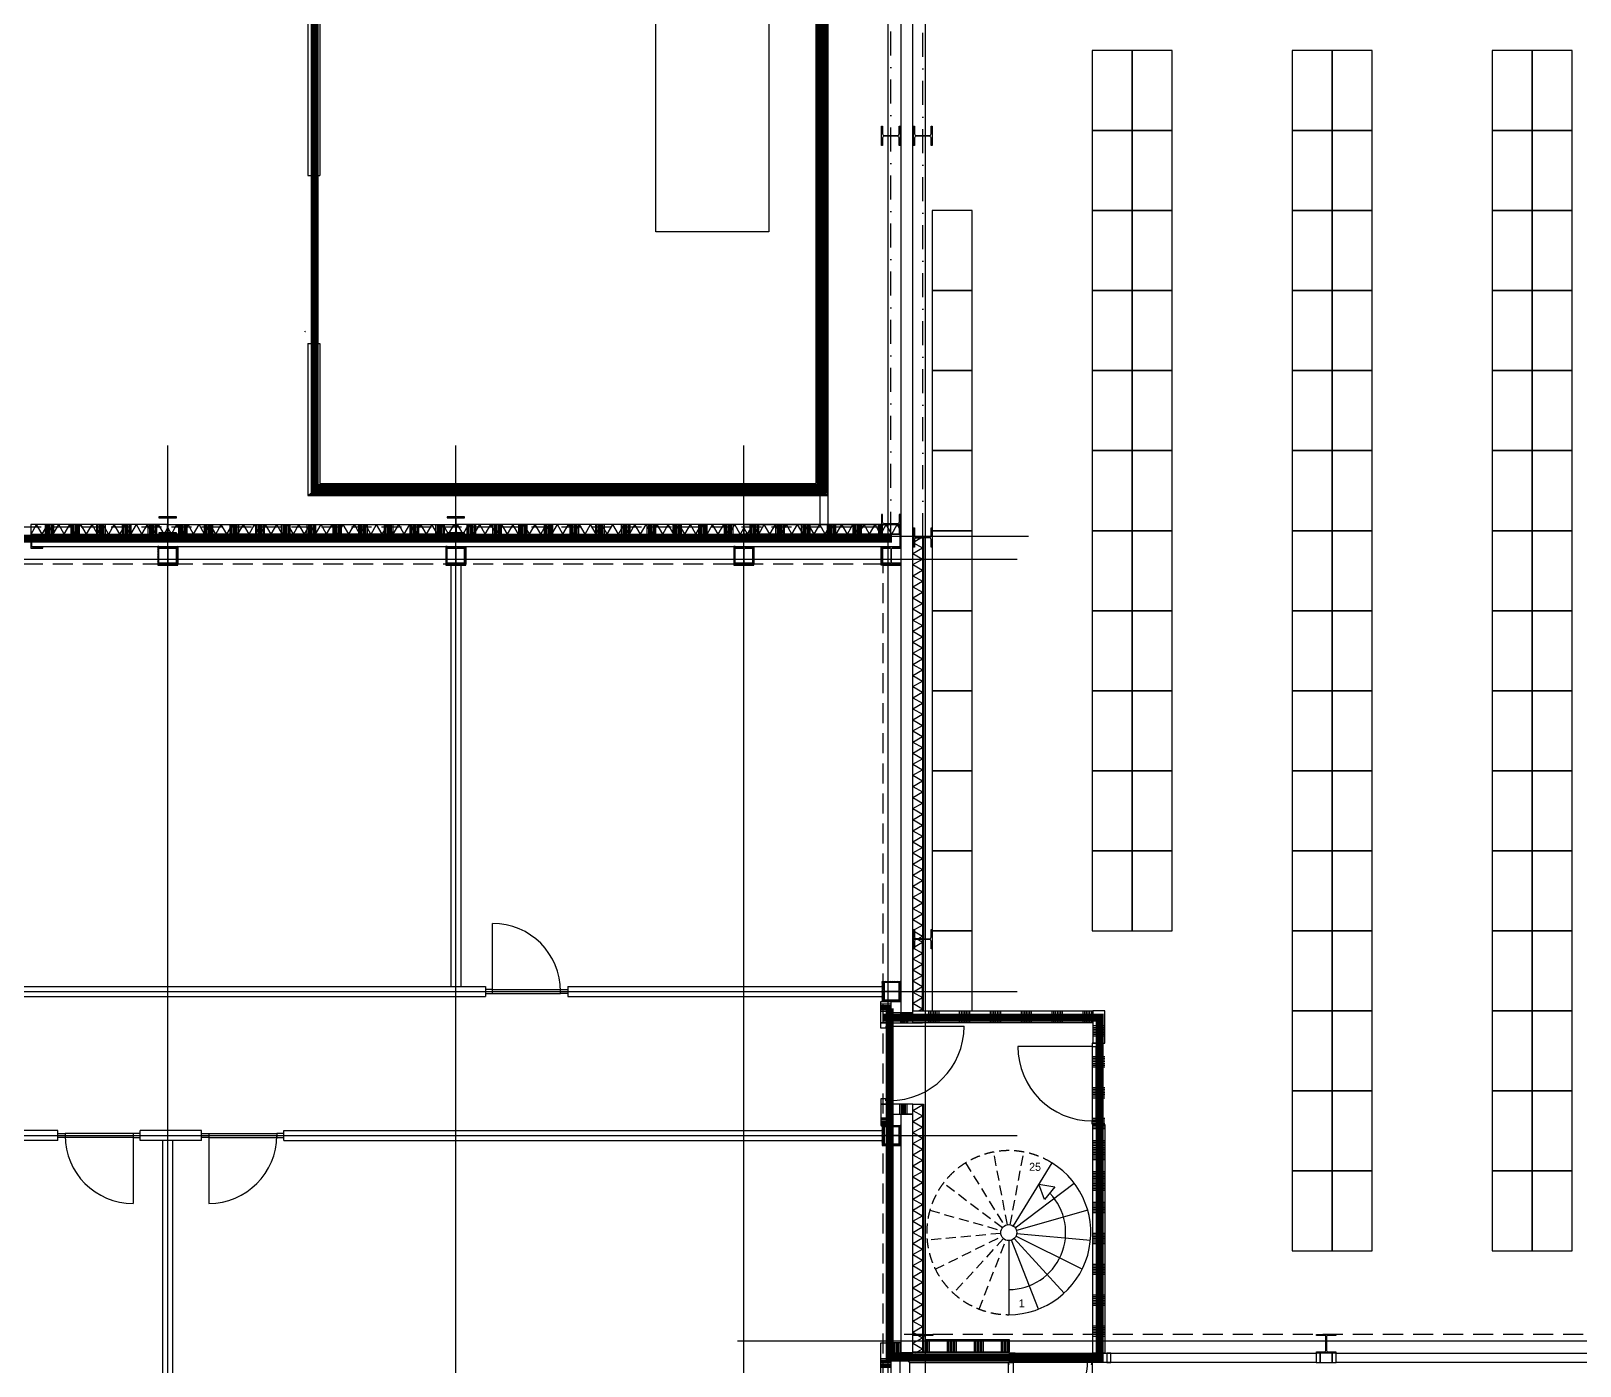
# Model space of a CAD drawing. Header units: millimetres. Extents: x -10134 to 185601, y -10232 to 93662.
# Drawn here: x 42875 to 62231, y 7641 to 24322 of the extents above; entities that cross this region are included whole.
import ezdxf

# ---------------------------------------------------------------- set-up
doc = ezdxf.new("R2010")
doc.units = ezdxf.units.MM
doc.header["$LTSCALE"] = 100
for name, pattern in [('B0302', [6, 3, -1.5, 0, -1.5]), ('B0401', [18.75, 12.5, -6.25]), ('B0403', [3.75, 2.5, -1.25]), ('DASHDOT', [25.4, 12.7, -6.35, 0, -6.35]), ('HIDDEN', [9.525, 6.35, -3.175])]:
    doc.linetypes.add(name, pattern=pattern)
for name, color, linetype in [('A--L21', 8, 'Continuous'), ('A--L22', 8, 'Continuous'), ('A--L24', 8, 'Continuous'), ('A--L28', 8, 'Continuous'), ('A--L32', 8, 'Continuous'), ('A--L65', 1, 'Continuous'), ('A-A22', 8, 'Continuous'), ('AL$7A---_STRAMIEN', 1, 'Continuous'), ('AL22----', 8, 'Continuous'), ('AL32----', 8, 'Continuous'), ('ARCEER_ISO', 8, 'Continuous'), ('PALLETS', 8, 'Continuous')]:
    doc.layers.add(name, color=color, linetype=linetype)
doc.styles.get("Standard").update_dxf_attribs({"font": 'b-gbp3.shx'})

# ---------------------------------------------------------------- blocks, each defined once
blk = doc.blocks.new('*U40', base_point=(49068, 12321))
at = {"color": 0}
for p, q in [((48643, 12321), (48643, 13171)), ((48643, 12346), (48553, 12346)), ((48553, 12346), (48553, 12296)), ((48553, 12296), (48643, 12296)), ((48643, 12296), (48643, 12346)), ((48643, 12346), (49493, 12346)), ((48643, 12296), (49493, 12296)), ((49493, 12296), (49493, 12346)), ((49493, 12346), (49583, 12346)), ((49583, 12296), (49493, 12296)), ((49583, 12346), (49583, 12296))]:
    blk.add_line(p, q, dxfattribs=at)
blk.add_arc((48643, 12321), 850, 360, 90, dxfattribs=at)
blk = doc.blocks.new('*U41', base_point=(43726, 10521))
at = {"color": 0}
for p, q in [((43211, 10546), (43301, 10546)), ((43211, 10496), (43211, 10546)), ((43301, 10496), (43211, 10496)), ((43301, 10546), (43301, 10496)), ((44151, 10546), (43301, 10546)), ((44151, 10496), (43301, 10496)), ((44241, 10546), (44151, 10546)), ((44151, 10546), (44151, 10496)), ((44151, 10521), (44151, 9671)), ((44151, 10496), (44241, 10496)), ((44241, 10496), (44241, 10546))]:
    blk.add_line(p, q, dxfattribs=at)
blk.add_arc((44151, 10521), 850, 180, 270, dxfattribs=at)
blk = doc.blocks.new('*U42', base_point=(45521, 10521))
at = {"color": 0}
for p, q in [((45006, 10546), (45096, 10546)), ((45006, 10496), (45006, 10546)), ((45096, 10496), (45006, 10496)), ((45096, 10546), (45096, 10496)), ((45096, 10546), (45946, 10546)), ((45096, 10521), (45096, 9671)), ((45096, 10496), (45946, 10496)), ((46036, 10546), (45946, 10546)), ((45946, 10546), (45946, 10496)), ((45946, 10496), (46036, 10496)), ((46036, 10496), (46036, 10546))]:
    blk.add_line(p, q, dxfattribs=at)
blk.add_arc((45096, 10521), 850, 270, 0, dxfattribs=at)
blk = doc.blocks.new('*U55', base_point=(46409, 21466))
at = {"color": 0}
for p, q in [((46384, 22516), (46384, 22426)), ((46434, 22516), (46384, 22516)), ((46434, 22426), (46434, 22516)), ((46384, 22426), (46434, 22426)), ((46384, 22426), (46384, 20506)), ((46434, 22426), (46434, 20506)), ((46384, 20416), (46384, 20506)), ((46384, 20506), (46434, 20506)), ((46434, 20416), (46384, 20416)), ((46434, 20506), (46434, 20416))]:
    blk.add_line(p, q, dxfattribs=at)
blk.add_lwpolyline([(46259, 20516, 0, 0, 2.414214), (46309, 20566, 25, 0, 0), (46284, 20566, 0, 0, 0)], format="xyseb", dxfattribs=at)

msp = doc.modelspace()

# ---------------------------------------------------------------- hatches: boundary and pattern name
at = {"layer": 'A--L28'}
h = msp.add_hatch(dxfattribs=at)
h.set_pattern_fill('ZIGZAG', color=256, scale=6.681324, angle=225, style=0)
h.set_pattern_definition([(45, (44489.009, 17601.35), (1e-14, 30), [21.2132, -21.2132]), (135, (44504.009, 17616.35), (-30, 1e-14), [21.2132, -21.2132])])
h.paths.add_polyline_path([(44474, 17661), (44474, 17881), (44459, 17881), (44459, 17661)])
h = msp.add_hatch(dxfattribs=at)
h.set_pattern_fill('ANSI31', color=256, scale=1.95, angle=225, style=0)
h.set_pattern_definition([(90, (44475.9794, 17660.62), (-6.19125, 3e-15), [])])
h.paths.add_polyline_path([(44474, 17661), (44474, 17881), (44459, 17881), (44459, 17661)])
h = msp.add_hatch(dxfattribs=at)
h.set_pattern_fill('ANSI31', color=256, scale=1.95, angle=225, style=0)
h.set_pattern_definition([(90, (44692.038, 17660.62), (6.19125, 3e-15), [])])
h.paths.add_polyline_path([(44694, 17661), (44694, 17881), (44709, 17881), (44709, 17661)])
h = msp.add_hatch(dxfattribs=at)
h.set_pattern_fill('ZIGZAG', color=256, scale=6.681324, angle=225, style=0)
h.set_pattern_definition([(135, (44679.009, 17601.35), (-1e-14, 30), [21.2132, -21.2132]), (45, (44664.009, 17616.35), (30, 1e-14), [21.2132, -21.2132])])
h.paths.add_polyline_path([(44694, 17661), (44694, 17881), (44709, 17881), (44709, 17661)])
h = msp.add_hatch(dxfattribs=at)
h.set_pattern_fill('ANSI31', color=256, scale=1.95, angle=225, style=0)
h.set_pattern_definition([(90, (48075.9794, 17660.62), (-6.19125, 3e-15), [])])
h.paths.add_polyline_path([(48074, 17661), (48074, 17881), (48059, 17881), (48059, 17661)])
h = msp.add_hatch(dxfattribs=at)
h.set_pattern_fill('ZIGZAG', color=256, scale=6.681324, angle=225, style=0)
h.set_pattern_definition([(45, (48089.009, 17601.35), (1e-14, 30), [21.2132, -21.2132]), (135, (48104.009, 17616.35), (-30, 1e-14), [21.2132, -21.2132])])
h.paths.add_polyline_path([(48074, 17661), (48074, 17881), (48059, 17881), (48059, 17661)])
h = msp.add_hatch(dxfattribs=at)
h.set_pattern_fill('ZIGZAG', color=256, scale=6.681324, angle=225, style=0)
h.set_pattern_definition([(135, (48279.009, 17601.35), (-1e-14, 30), [21.2132, -21.2132]), (45, (48264.009, 17616.35), (30, 1e-14), [21.2132, -21.2132])])
h.paths.add_polyline_path([(48294, 17661), (48294, 17881), (48309, 17881), (48309, 17661)])
h = msp.add_hatch(dxfattribs=at)
h.set_pattern_fill('ANSI31', color=256, scale=1.95, angle=225, style=0)
h.set_pattern_definition([(90, (48292.038, 17660.62), (6.19125, 3e-15), [])])
h.paths.add_polyline_path([(48294, 17661), (48294, 17881), (48309, 17881), (48309, 17661)])
h = msp.add_hatch(dxfattribs=at)
h.set_pattern_fill('ZIGZAG', color=256, scale=6.681324, angle=225, style=0)
h.set_pattern_definition([(45, (51689.009, 17601.35), (1e-14, 30), [21.2132, -21.2132]), (135, (51704.009, 17616.35), (-30, 1e-14), [21.2132, -21.2132])])
h.paths.add_polyline_path([(51674, 17661), (51674, 17881), (51659, 17881), (51659, 17661)])
h = msp.add_hatch(dxfattribs=at)
h.set_pattern_fill('ANSI31', color=256, scale=1.95, angle=225, style=0)
h.set_pattern_definition([(90, (51675.9794, 17660.62), (-6.19125, 3e-15), [])])
h.paths.add_polyline_path([(51674, 17661), (51674, 17881), (51659, 17881), (51659, 17661)])
h = msp.add_hatch(dxfattribs=at)
h.set_pattern_fill('ANSI31', color=256, scale=1.95, angle=225, style=0)
h.set_pattern_definition([(90, (51892.038, 17660.62), (6.19125, 3e-15), [])])
h.paths.add_polyline_path([(51894, 17661), (51894, 17881), (51909, 17881), (51909, 17661)])
h = msp.add_hatch(dxfattribs=at)
h.set_pattern_fill('ZIGZAG', color=256, scale=6.681324, angle=225, style=0)
h.set_pattern_definition([(135, (51879.009, 17601.35), (-1e-14, 30), [21.2132, -21.2132]), (45, (51864.009, 17616.35), (30, 1e-14), [21.2132, -21.2132])])
h.paths.add_polyline_path([(51894, 17661), (51894, 17881), (51909, 17881), (51909, 17661)])
h = msp.add_hatch(dxfattribs=at)
h.set_pattern_fill('ZIGZAG', color=256, scale=6.681324, angle=225, style=0)
h.set_pattern_definition([(315, (53529.009, 17899.89), (1e-14, -30), [21.2132, -21.2132]), (225, (53544.009, 17884.89), (-30, -1e-14), [21.2132, -21.2132])])
h.paths.add_polyline_path([(53514, 17881), (53514, 17646), (53499, 17646), (53499, 17881)])
h = msp.add_hatch(dxfattribs=at)
h.set_pattern_fill('ANSI31', color=256, scale=1.95, angle=225, style=0)
h.set_pattern_definition([(270, (53515.9794, 17840.62), (-6.19125, -3e-15), [])])
h.paths.add_polyline_path([(53514, 17881), (53514, 17646), (53499, 17646), (53499, 17881)])
h = msp.add_hatch(dxfattribs=at)
h.set_pattern_fill('ANSI31', color=256, scale=1.95, angle=315, style=0)
h.set_pattern_definition([(180, (44654.0087, 17662.591), (-2e-15, -6.19125), [])])
h.paths.add_polyline_path([(44709, 17661), (44459, 17661), (44459, 17646), (44709, 17646)])
h = msp.add_hatch(dxfattribs=at)
h.set_pattern_fill('ZIGZAG', color=256, scale=6.681324, angle=315, style=0)
h.set_pattern_definition([(135, (44713.278, 17675.62), (-30, 9e-15), [21.2132, -21.2132]), (225, (44698.278, 17690.62), (-9e-15, -30), [21.2132, -21.2132])])
h.paths.add_polyline_path([(44709, 17661), (44459, 17661), (44459, 17646), (44709, 17646)])
h = msp.add_hatch(dxfattribs=at)
h.set_pattern_fill('ZIGZAG', color=256, scale=6.681324, angle=315, style=0)
h.set_pattern_definition([(135, (48313.278, 17675.62), (-30, 9e-15), [21.2132, -21.2132]), (225, (48298.278, 17690.62), (-9e-15, -30), [21.2132, -21.2132])])
h.paths.add_polyline_path([(48309, 17661), (48059, 17661), (48059, 17646), (48309, 17646)])
h = msp.add_hatch(dxfattribs=at)
h.set_pattern_fill('ANSI31', color=256, scale=1.95, angle=315, style=0)
h.set_pattern_definition([(180, (48254.0087, 17662.591), (-2e-15, -6.19125), [])])
h.paths.add_polyline_path([(48309, 17661), (48059, 17661), (48059, 17646), (48309, 17646)])
h = msp.add_hatch(dxfattribs=at)
h.set_pattern_fill('ANSI31', color=256, scale=1.95, angle=315, style=0)
h.set_pattern_definition([(180, (51854.0087, 17662.591), (-2e-15, -6.19125), [])])
h.paths.add_polyline_path([(51909, 17661), (51659, 17661), (51659, 17646), (51909, 17646)])
h = msp.add_hatch(dxfattribs=at)
h.set_pattern_fill('ZIGZAG', color=256, scale=6.681324, angle=315, style=0)
h.set_pattern_definition([(135, (51913.278, 17675.62), (-30, 9e-15), [21.2132, -21.2132]), (225, (51898.278, 17690.62), (-9e-15, -30), [21.2132, -21.2132])])
h.paths.add_polyline_path([(51909, 17661), (51659, 17661), (51659, 17646), (51909, 17646)])
h = msp.add_hatch(dxfattribs=at)
h.set_pattern_fill('ZIGZAG', color=256, scale=6.681324, angle=135, style=0)
h.set_pattern_definition([(135, (53704.696, 17675.62), (-30, 9e-15), [21.2132, -21.2132]), (225, (53689.696, 17690.62), (-9e-15, -30), [21.2132, -21.2132])])
h.paths.add_polyline_path([(53744, 17661), (53514, 17661), (53514, 17646), (53744, 17646)])
h = msp.add_hatch(dxfattribs=at)
h.set_pattern_fill('ANSI31', color=256, scale=1.95, angle=135, style=0)
h.set_pattern_definition([(180, (53645.4264, 17662.591), (-2e-15, -6.19125), [])])
h.paths.add_polyline_path([(53744, 17661), (53514, 17661), (53514, 17646), (53744, 17646)])
h = msp.add_hatch(dxfattribs=at)
h.set_pattern_fill('ANSI31', color=256, scale=1.95, angle=135, style=0)
h.set_pattern_definition([(180, (53704.0087, 12428.6496), (-2e-15, 6.19125), [])])
h.paths.add_polyline_path([(53744, 12431), (53509, 12431), (53509, 12446), (53744, 12446)])
h = msp.add_hatch(dxfattribs=at)
h.set_pattern_fill('ZIGZAG', color=256, scale=6.681324, angle=135, style=0)
h.set_pattern_definition([(225, (53763.278, 12415.62), (-30, -5e-15), [21.2132, -21.2132]), (135, (53748.278, 12400.62), (-5e-15, 30), [21.2132, -21.2132])])
h.paths.add_polyline_path([(53744, 12431), (53509, 12431), (53509, 12446), (53744, 12446)])
h = msp.add_hatch(dxfattribs=at)
h.set_pattern_fill('ANSI31', color=256, scale=1.95, angle=45, style=0)
h.set_pattern_definition([(90, (53525.9794, 12210.62), (-6.19125, 3e-15), [])])
h.paths.add_polyline_path([(53524, 12211), (53524, 12431), (53509, 12431), (53509, 12211)])
h = msp.add_hatch(dxfattribs=at)
h.set_pattern_fill('ZIGZAG', color=256, scale=6.681324, angle=45, style=0)
h.set_pattern_definition([(45, (53539.009, 12151.35), (1e-14, 30), [21.2132, -21.2132]), (135, (53554.009, 12166.35), (-30, 1e-14), [21.2132, -21.2132])])
h.paths.add_polyline_path([(53524, 12211), (53524, 12431), (53509, 12431), (53509, 12211)])
h = msp.add_hatch(dxfattribs=at)
h.set_pattern_fill('ZIGZAG', color=256, scale=6.681324, angle=135, style=0)
h.set_pattern_definition([(135, (53763.278, 12225.62), (-30, 2e-14), [21.2132, -21.2132]), (225, (53748.278, 12240.62), (-2e-14, -30), [21.2132, -21.2132])])
h.paths.add_polyline_path([(53744, 12211), (53509, 12211), (53509, 12196), (53744, 12196)])
h = msp.add_hatch(dxfattribs=at)
h.set_pattern_fill('ANSI31', color=256, scale=1.95, angle=135, style=0)
h.set_pattern_definition([(180, (53704.0087, 12212.591), (-4e-15, -6.19125), [])])
h.paths.add_polyline_path([(53744, 12211), (53509, 12211), (53509, 12196), (53744, 12196)])
h = msp.add_hatch(dxfattribs=at)
h.set_pattern_fill('ZIGZAG', color=256, scale=6.681324, angle=135, style=0)
h.set_pattern_definition([(225, (53763.278, 10616.12), (-30, -5e-15), [21.2132, -21.2132]), (135, (53748.278, 10601.12), (-5e-15, 30), [21.2132, -21.2132])])
h.paths.add_polyline_path([(53744, 10631), (53509, 10631), (53509, 10646), (53744, 10646)])
h = msp.add_hatch(dxfattribs=at)
h.set_pattern_fill('ANSI31', color=256, scale=1.95, angle=135, style=0)
h.set_pattern_definition([(180, (53704.0087, 10629.1496), (-2e-15, 6.19125), [])])
h.paths.add_polyline_path([(53744, 10631), (53509, 10631), (53509, 10646), (53744, 10646)])
h = msp.add_hatch(dxfattribs=at)
h.set_pattern_fill('ZIGZAG', color=256, scale=6.681324, angle=45, style=0)
h.set_pattern_definition([(45, (53539.009, 10351.85), (1e-14, 30), [21.2132, -21.2132]), (135, (53554.009, 10366.85), (-30, 1e-14), [21.2132, -21.2132])])
h.paths.add_polyline_path([(53524, 10411), (53524, 10631), (53509, 10631), (53509, 10411)])
h = msp.add_hatch(dxfattribs=at)
h.set_pattern_fill('ANSI31', color=256, scale=1.95, angle=45, style=0)
h.set_pattern_definition([(90, (53525.9794, 10411.12), (-6.19125, 3e-15), [])])
h.paths.add_polyline_path([(53524, 10411), (53524, 10631), (53509, 10631), (53509, 10411)])
h = msp.add_hatch(dxfattribs=at)
h.set_pattern_fill('ANSI31', color=256, scale=1.95, angle=135, style=0)
h.set_pattern_definition([(180, (53704.0087, 10413.091), (-4e-15, -6.19125), [])])
h.paths.add_polyline_path([(53744, 10411), (53509, 10411), (53509, 10396), (53744, 10396)])
h = msp.add_hatch(dxfattribs=at)
h.set_pattern_fill('ZIGZAG', color=256, scale=6.681324, angle=135, style=0)
h.set_pattern_definition([(135, (53763.278, 10426.12), (-30, 2e-14), [21.2132, -21.2132]), (225, (53748.278, 10441.12), (-2e-14, -30), [21.2132, -21.2132])])
h.paths.add_polyline_path([(53744, 10411), (53509, 10411), (53509, 10396), (53744, 10396)])
at = {"layer": 'A-A22'}
h = msp.add_hatch(dxfattribs=at)
h.set_pattern_fill('SWAND', color=256, scale=2.857143, style=0)
h.set_pattern_definition([(270, (22483.1, 6379.08), (-321.4286, -2e-14), []), (270, (22500.96, 6379.08), (-321.4286, -2e-14), []), (270, (22518.82, 6379.08), (-321.4286, -2e-14), []), (270, (22536.68, 6379.08), (-321.4286, -2e-14), []), (270, (22554.53, 6379.08), (-321.4286, -2e-14), []), (270, (22572.4, 6379.08), (-321.4286, -2e-14), []), (270, (22590.25, 6379.08), (-321.4286, -2e-14), [])])
h.paths.add_polyline_path([(44581, 18031), (44581, 18156), (42875, 18156), (42875, 18031)])
h = msp.add_hatch(dxfattribs=at)
h.set_pattern_fill('SWAND', color=256, scale=2.857143, style=0)
h.set_pattern_definition([(270, (66684.9, 6379.08), (321.4286, -2e-14), []), (270, (66667.06, 6379.08), (321.4286, -2e-14), []), (270, (66649.2, 6379.08), (321.4286, -2e-14), []), (270, (66631.34, 6379.08), (321.4286, -2e-14), []), (270, (66613.5, 6379.08), (321.4286, -2e-14), []), (270, (66595.63, 6379.08), (321.4286, -2e-14), []), (270, (66577.77, 6379.08), (321.4286, -2e-14), [])])
h.paths.add_polyline_path([(44588, 18031), (44588, 18156), (48181, 18156), (48181, 18031)])
h = msp.add_hatch(dxfattribs=at)
h.set_pattern_fill('SWAND', color=256, scale=2.857143, style=0)
h.set_pattern_definition([(270, (29683.1, 6379.08), (-321.4286, -2e-14), []), (270, (29700.96, 6379.08), (-321.4286, -2e-14), []), (270, (29718.82, 6379.08), (-321.4286, -2e-14), []), (270, (29736.68, 6379.08), (-321.4286, -2e-14), []), (270, (29754.53, 6379.08), (-321.4286, -2e-14), []), (270, (29772.4, 6379.08), (-321.4286, -2e-14), []), (270, (29790.25, 6379.08), (-321.4286, -2e-14), [])])
h.paths.add_polyline_path([(53504, 18031), (53504, 18156), (48188, 18156), (48188, 18031)])
h = msp.add_hatch(dxfattribs=at)
h.set_pattern_fill('SWAND', color=256, scale=2.857143, angle=90, style=0)
h.set_pattern_definition([(180, (42125.56, 34682.35), (-4e-14, 321.4286), []), (180, (42125.56, 34664.5), (-4e-14, 321.4286), []), (180, (42125.56, 34646.63), (-4e-14, 321.4286), []), (180, (42125.56, 34628.77), (-4e-14, 321.4286), []), (180, (42125.56, 34610.92), (-4e-14, 321.4286), []), (180, (42125.56, 34593.06), (-4e-14, 321.4286), []), (180, (42125.56, 34575.2), (-4e-14, 321.4286), [])])
h.paths.add_polyline_path([(53494, 12171), (53619, 12171), (53619, 11903), (53494, 11903)])
h = msp.add_hatch(dxfattribs=at)
h.set_pattern_fill('SWAND', color=256, scale=2.857143, angle=180, style=0)
h.set_pattern_definition([(270, (76349.1, 559.18), (321.4286, -6e-14), []), (270, (76331.23, 559.18), (321.4286, -6e-14), []), (270, (76313.38, 559.18), (321.4286, -6e-14), []), (270, (76295.52, 559.18), (321.4286, -6e-14), []), (270, (76277.66, 559.18), (321.4286, -6e-14), []), (270, (76259.8, 559.18), (321.4286, -6e-14), []), (270, (76241.95, 559.18), (321.4286, -6e-14), [])])
h.paths.add_polyline_path([(53845, 11928), (53845, 12053), (53570, 12053), (53570, 11928)])
h = msp.add_hatch(dxfattribs=at)
h.set_pattern_fill('SWAND', color=256, scale=3.428571, angle=180, style=0)
h.set_pattern_definition([(270, (79292.8, -2054.23), (385.7143, -7e-14), []), (270, (79271.37, -2054.23), (385.7143, -7e-14), []), (270, (79249.94, -2054.23), (385.7143, -7e-14), []), (270, (79228.5, -2054.23), (385.7143, -7e-14), []), (270, (79207.08, -2054.23), (385.7143, -7e-14), []), (270, (79185.65, -2054.23), (385.7143, -7e-14), []), (270, (79164.22, -2054.23), (385.7143, -7e-14), [])])
h.paths.add_polyline_path([(53894, 11928), (53894, 12078), (56143, 12078), (56143, 11928)])
h = msp.add_hatch(dxfattribs=at)
h.set_pattern_fill('SWAND', color=256, scale=3.428571, angle=90, style=0)
h.set_pattern_definition([(180, (42161.16, -13306.66), (-5e-14, -385.7143), []), (180, (42161.16, -13285.24), (-5e-14, -385.7143), []), (180, (42161.16, -13263.8), (-5e-14, -385.7143), []), (180, (42161.16, -13242.38), (-5e-14, -385.7143), []), (180, (42161.16, -13220.95), (-5e-14, -385.7143), []), (180, (42161.16, -13199.52), (-5e-14, -385.7143), []), (180, (42161.16, -13178.1), (-5e-14, -385.7143), [])])
h.paths.add_polyline_path([(56143, 12078), (56293, 12078), (56293, 9703), (56143, 9703)])
h = msp.add_hatch(dxfattribs=at)
h.set_pattern_fill('SWAND', color=256, scale=2.857143, angle=90, style=0)
h.set_pattern_definition([(180, (42125.56, -11865.6), (-4e-14, -321.4286), []), (180, (42125.56, -11847.75), (-4e-14, -321.4286), []), (180, (42125.56, -11829.9), (-4e-14, -321.4286), []), (180, (42125.56, -11812.03), (-4e-14, -321.4286), []), (180, (42125.56, -11794.18), (-4e-14, -321.4286), []), (180, (42125.56, -11776.32), (-4e-14, -321.4286), []), (180, (42125.56, -11758.46), (-4e-14, -321.4286), [])])
h.paths.add_polyline_path([(53494, 10646), (53619, 10646), (53619, 10914), (53494, 10914)])
h = msp.add_hatch(dxfattribs=at)
h.set_pattern_fill('SWAND', color=256, scale=2.857143, angle=180, style=0)
h.set_pattern_definition([(270, (76339.88, -579.82), (321.4286, -6e-14), []), (270, (76322.02, -579.82), (321.4286, -6e-14), []), (270, (76304.16, -579.82), (321.4286, -6e-14), []), (270, (76286.3, -579.82), (321.4286, -6e-14), []), (270, (76268.45, -579.82), (321.4286, -6e-14), []), (270, (76250.6, -579.82), (321.4286, -6e-14), []), (270, (76232.73, -579.82), (321.4286, -6e-14), [])])
h.paths.add_polyline_path([(53836, 10789), (53836, 10914), (53561, 10914), (53561, 10789)])
h = msp.add_hatch(dxfattribs=at)
h.set_pattern_fill('SWAND', color=256, scale=3.428571, angle=90, style=0)
h.set_pattern_definition([(180, (42161.16, -16670.66), (-5e-14, -385.7143), []), (180, (42161.16, -16649.24), (-5e-14, -385.7143), []), (180, (42161.16, -16627.8), (-5e-14, -385.7143), []), (180, (42161.16, -16606.38), (-5e-14, -385.7143), []), (180, (42161.16, -16584.95), (-5e-14, -385.7143), []), (180, (42161.16, -16563.52), (-5e-14, -385.7143), []), (180, (42161.16, -16542.1), (-5e-14, -385.7143), [])])
h.paths.add_polyline_path([(56143, 10661), (56293, 10660), (56293, 7800), (56143, 7800)])
h = msp.add_hatch(dxfattribs=at)
h.set_pattern_fill('SWAND', color=256, scale=3, angle=180, style=0)
h.set_pattern_definition([(270, (19338.1, 16852.16), (337.5, -6e-14), []), (270, (19319.35, 16852.16), (337.5, -6e-14), []), (270, (19300.6, 16852.16), (337.5, -6e-14), []), (270, (19281.85, 16852.16), (337.5, -6e-14), []), (270, (19263.1, 16852.16), (337.5, -6e-14), []), (270, (19244.35, 16852.16), (337.5, -6e-14), []), (270, (19225.6, 16852.16), (337.5, -6e-14), [])])
h.paths.add_polyline_path([(55104, 7818), (55104, 7968), (54049, 7968), (54049, 7818)])
h = msp.add_hatch(dxfattribs=at)
h.set_pattern_fill('SWAND', color=256, scale=2.857143, angle=180, style=0)
h.set_pattern_definition([(270, (76242.4, -3562.82), (321.4286, -6e-14), []), (270, (76224.54, -3562.82), (321.4286, -6e-14), []), (270, (76206.68, -3562.82), (321.4286, -6e-14), []), (270, (76188.82, -3562.82), (321.4286, -6e-14), []), (270, (76170.97, -3562.82), (321.4286, -6e-14), []), (270, (76153.1, -3562.82), (321.4286, -6e-14), []), (270, (76135.25, -3562.82), (321.4286, -6e-14), [])])
h.paths.add_polyline_path([(53738, 7806), (53738, 7931), (53463, 7931), (53463, 7806)])
h = msp.add_hatch(dxfattribs=at)
h.set_pattern_fill('SWAND', color=256, scale=2.857143, angle=90, style=0)
h.set_pattern_definition([(180, (41842.47, -15196.28), (-4e-14, -321.4286), []), (180, (41842.47, -15178.43), (-4e-14, -321.4286), []), (180, (41842.47, -15160.57), (-4e-14, -321.4286), []), (180, (41842.47, -15142.7), (-4e-14, -321.4286), []), (180, (41842.47, -15124.86), (-4e-14, -321.4286), []), (180, (41842.47, -15107), (-4e-14, -321.4286), []), (180, (41842.47, -15089.14), (-4e-14, -321.4286), [])])
h.paths.add_polyline_path([(53494, 7931), (53619, 7931), (53619, 5196), (53494, 5196)])
at = {"layer": 'ARCEER_ISO'}
h = msp.add_hatch(dxfattribs=at)
h.set_pattern_fill('ISOLA', color=256, scale=120, style=0)
h.set_pattern_definition([(60, (41351.59, 18035.62), (-103.923, 60), []), (120, (41351.59, 18035.62), (-103.923, -60), [])])
h.paths.add_polyline_path([(42875, 18036), (44581, 18036), (44581, 18156), (42875, 18156)])
h = msp.add_hatch(dxfattribs=at)
h.set_pattern_fill('ISOLA', color=256, scale=120, style=0)
h.set_pattern_definition([(120, (47816.43, 18035.62), (103.923, 60), []), (60, (47816.43, 18035.62), (103.923, -60), [])])
h.paths.add_polyline_path([(48181, 18036), (44588, 18036), (44588, 18156), (48181, 18156)])
h = msp.add_hatch(dxfattribs=at)
h.set_pattern_fill('ISOLA', color=256, scale=120, style=0)
h.set_pattern_definition([(60, (48551.59, 18035.62), (-103.923, 60), []), (120, (48551.59, 18035.62), (-103.923, -60), [])])
h.paths.add_polyline_path([(48188, 18036), (51781, 18036), (51781, 18156), (48188, 18156)])
h = msp.add_hatch(dxfattribs=at)
h.set_pattern_fill('ISOLA', color=256, scale=120, style=0)
h.set_pattern_definition([(120, (55016.43, 18035.62), (103.923, 60), []), (60, (55016.43, 18035.62), (103.923, -60), [])])
h.paths.add_polyline_path([(53734, 18036), (51788, 18036), (51788, 18156), (53734, 18156)])
h = msp.add_hatch(dxfattribs=at)
h.set_pattern_fill('ISOLA', color=256, scale=120, angle=-90, style=0)
h.set_pattern_definition([(30, (53894.01, 11695.79), (60, -103.923), []), (330, (53894.01, 11695.79), (-60, -103.923), [])])
h.paths.add_polyline_path([(53894, 12978), (53894, 17989), (54014, 17989), (54014, 12978)])
h = msp.add_hatch(dxfattribs=at)
h.set_pattern_fill('ISOLA', color=256, scale=120, angle=-90, style=0)
h.set_pattern_definition([(330, (53894.01, 14253.12), (60, 103.923), []), (30, (53894.01, 14253.12), (-60, 103.923), [])])
h.paths.add_polyline_path([(53894, 12971), (53894, 12078), (54014, 12078), (54014, 12971)])
h = msp.add_hatch(dxfattribs=at)
h.set_pattern_fill('ISOLA', color=256, scale=120, angle=-90, style=0)
h.set_pattern_definition([(30, (53894.01, 6539.12), (60, -103.923), []), (330, (53894.01, 6539.12), (-60, -103.923), [])])
h.paths.add_polyline_path([(53894, 7806), (53894, 10914), (54014, 10914), (54014, 7806)])

# ---------------------------------------------------------------- linework, layer by layer
at = {"layer": 'A--L21', "linetype": 'B0403'}
msp.add_line((118144, 8036), (53784, 8036), dxfattribs=at)
at = {"layer": 'A--L21'}
for points in [[(42875, 18036), (44581, 18036), (44581, 18156), (42875, 18156)], [(48181, 18036), (44588, 18036), (44588, 18156), (48181, 18156)], [(48188, 18036), (51781, 18036), (51781, 18156), (48188, 18156)], [(53734, 18036), (51788, 18036), (51788, 18156), (53734, 18156)], [(53894, 12978), (53894, 17989), (54014, 17989), (54014, 12978)], [(53894, 12971), (53894, 12078), (54014, 12078), (54014, 12971)], [(53894, 11928), (53894, 11928), (54014, 11928), (54014, 11928)], [(53894, 7806), (53894, 10914), (54014, 10914), (54014, 7806)], [(53854, 7686), (53854, 4851), (53734, 4971), (53734, 7806)], [(53854, 7686), (55104, 7686), (55104, 7806), (53734, 7806)]]:
    msp.add_lwpolyline(points, close=True, dxfattribs=at)
msp.add_lwpolyline([(43025, 17859), (43025, 17863, 0.414214), (43017, 17871), (42903, 17871, -0.414214), (42887, 17887), (42887, 18001, 0.414214), (42879, 18009), (42875, 18009), (42875, 17859)], format="xyb", close=True, dxfattribs=at)
at = {"layer": 'A--L22'}
for p, q in [((52809, 32996), (52809, 18541)), ((52822, 32996), (52822, 18528)), ((52834, 33021), (52834, 18516)), ((52684, 32871), (52684, 18666)), ((52697, 32871), (52697, 18653)), ((52709, 32871), (52709, 18641)), ((46459, 18641), (52709, 18641)), ((46472, 18653), (52697, 18653)), ((46484, 18666), (52684, 18666)), ((46334, 18516), (52834, 18516)), ((46347, 18528), (52822, 18528)), ((46359, 18541), (52809, 18541)), ((48122, 17646), (48122, 12383)), ((48247, 17646), (48247, 12383)), ((42749, 12383), (48553, 12383)), ((42749, 12258), (48553, 12258)), ((48553, 12383), (48553, 12258)), ((49583, 12383), (53509, 12383)), ((49583, 12383), (49583, 12258)), ((49583, 12258), (53509, 12258)), ((43211, 10584), (41047, 10584)), ((43211, 10459), (41047, 10459)), ((43211, 10459), (43211, 10584)), ((45006, 10584), (44241, 10584)), ((44241, 10459), (44241, 10584)), ((45006, 10459), (44241, 10459)), ((44522, 5196), (44522, 10459)), ((44647, 5196), (44647, 10459)), ((45006, 10459), (45006, 10584)), ((46036, 10584), (53509, 10584)), ((46036, 10459), (46036, 10584)), ((46036, 10459), (53509, 10459))]:
    msp.add_line(p, q, dxfattribs=at)
at = {"layer": 'A--L22', "linetype": 'B0403'}
for p, q in [((53504, 18121), (30264, 18121)), ((53524, 17661), (29824, 17661)), ((53524, 5171), (53524, 17661))]:
    msp.add_line(p, q, dxfattribs=at)
at = {"layer": 'A--L22'}
msp.add_lwpolyline([(48234, 30400), (48234, 30566), (48232, 30566, -1), (51842, 30566), (52284, 30566), (52284, 27214), (52094, 27024), (52094, 21812), (50684, 21812), (50684, 27316), (50562, 27316), (50562, 28316), (50742, 28316), (50742, 29066), (50562, 29066), (50562, 30066), (50741, 30066), (50741, 30566), (50832, 30566, 1.097465), (49240, 30400)], format="xyb", close=True, dxfattribs=at)
for points in [[(53894, 28131), (53744, 28131), (53744, 12053), (53894, 12053)], [(44581, 18031), (44581, 18156), (42875, 18156), (42875, 18031)], [(53734, 17881), (53734, 18031), (42875, 18031), (42875, 17881)], [(44588, 18031), (44588, 18156), (48181, 18156), (48181, 18031)], [(53504, 18031), (53504, 18156), (48188, 18156), (48188, 18031)], [(53894, 12978), (53894, 17989), (54027, 17989), (54027, 12978)], [(53894, 12971), (53894, 12078), (54027, 12078), (54027, 12971)], [(53494, 12195), (53619, 12195), (53619, 11928), (53494, 11928)], [(53619, 12053), (53619, 11928), (53894, 11928), (53894, 12053)], [(53894, 11928), (53894, 12078), (56143, 12078), (56143, 11928)], [(56293, 12078), (56143, 12078), (56143, 11675), (56293, 11674)], [(53494, 10646), (53619, 10646), (53619, 10914), (53494, 10914)], [(53894, 10789), (53894, 10914), (53619, 10914), (53619, 10789)], [(53894, 7806), (53894, 10914), (54027, 10914), (54027, 7806)], [(53894, 10789), (53744, 10789), (53744, 7806), (53894, 7806)], [(56143, 10661), (56293, 10660), (56293, 7800), (56143, 7800)], [(55104, 7818), (55104, 7968), (54049, 7968), (54049, 7818)], [(53494, 7931), (53619, 7931), (53619, 5196), (53494, 5196)], [(53744, 7806), (53744, 7931), (53619, 7931), (53619, 7806)]]:
    msp.add_lwpolyline(points, close=True, dxfattribs=at)
at = {"layer": 'A--L24', "linetype": 'B0401', "ltscale": 0.1}
for p, q in [((55075, 9405), (54905, 10314)), ((55111, 9405), (55281, 10314)), ((54553, 10178), (55040, 9392)), ((55013, 9367), (54275, 9925)), ((54107, 9587), (54997, 9334)), ((54993, 9298), (54072, 9212)), ((54175, 8850), (55003, 9262)), ((55026, 9233), (54402, 8549)), ((54723, 8351), (55057, 9214))]:
    msp.add_line(p, q, dxfattribs=at)
at = {"layer": 'A--L24', "linetype": 'Continuous'}
for p, q in [((55633, 10178), (55146, 9392)), ((55173, 9367), (55911, 9925)), ((56079, 9587), (55189, 9334)), ((55193, 9298), (56114, 9212)), ((55093, 9207), (55093, 8282)), ((55463, 8351), (55129, 9214)), ((55160, 9233), (55784, 8549)), ((56011, 8850), (55183, 9262))]:
    msp.add_line(p, q, dxfattribs=at)
at = {"layer": 'A--L24', "linetype": 'ByBlock'}
for p, q in [((55541, 9720), (55467, 9912)), ((55467, 9912), (55670, 9880)), ((55670, 9880), (55541, 9720))]:
    msp.add_line(p, q, dxfattribs=at)
at = {"layer": 'A--L24', "linetype": 'Continuous'}
msp.add_circle((55093, 9307), 100, dxfattribs=at)
at = {"layer": 'A--L24', "linetype": 'B0401', "ltscale": 0.1}
msp.add_arc((55093, 9307), 1025, 58.2353, 270, dxfattribs=at)
at = {"layer": 'A--L24', "linetype": 'Continuous'}
msp.add_arc((55093, 9307), 1025, 270, 58.2353, dxfattribs=at)
at = {"layer": 'A--L24', "linetype": 'ByBlock'}
msp.add_arc((55093, 9307), 711, 270, 43.7829, dxfattribs=at)
at = {"layer": 'A--L28', "linetype": 'B0302'}
for p, q in [((53619, 18014), (53619, 28017)), ((54019, 17996), (54019, 28017))]:
    msp.add_line(p, q, dxfattribs=at)
at = {"layer": 'A--L28'}
for points in [[(53504, 23131), (53516, 23131), (53516, 23035, 0.414214), (53537, 23014), (53701, 23014, 0.414214), (53722, 23035), (53722, 23131), (53734, 23131), (53734, 22891), (53722, 22891), (53722, 22986, 0.414214), (53701, 23007), (53537, 23007, 0.414214), (53516, 22986), (53516, 22891), (53504, 22891)], [(53904, 23131), (53916, 23131), (53916, 23035, 0.414214), (53937, 23014), (54101, 23014, 0.414214), (54122, 23035), (54122, 23131), (54134, 23131), (54134, 22891), (54122, 22891), (54122, 22986, 0.414214), (54101, 23007), (53937, 23007, 0.414214), (53916, 22986), (53916, 22891), (53904, 22891)], [(44694, 18240), (44694, 18251), (44474, 18251), (44474, 18240), (44563, 18240, -0.414214), (44581, 18222), (44581, 18070, -0.414214), (44563, 18052), (44474, 18052), (44474, 18041), (44694, 18041), (44694, 18052), (44606, 18052, -0.414214), (44588, 18070), (44588, 18222, -0.414214), (44606, 18240)], [(48294, 18240), (48294, 18251), (48074, 18251), (48074, 18240), (48163, 18240, -0.414214), (48181, 18222), (48181, 18070, -0.414214), (48163, 18052), (48074, 18052), (48074, 18041), (48294, 18041), (48294, 18052), (48206, 18052, -0.414214), (48188, 18070), (48188, 18222, -0.414214), (48206, 18240)], [(53734, 18281), (53722, 18281), (53722, 18185, -0.414214), (53701, 18164), (53537, 18164, -0.414214), (53516, 18185), (53516, 18281), (53504, 18281), (53504, 18041), (53516, 18041), (53516, 18136, -0.414214), (53537, 18157), (53701, 18157, -0.414214), (53722, 18136), (53722, 18041), (53734, 18041)], [(53904, 18112), (53916, 18112), (53916, 18017, 0.414214), (53937, 17996), (54101, 17996, 0.414214), (54122, 18017), (54122, 18112), (54134, 18112), (54134, 17872), (54122, 17872), (54122, 17968, 0.414214), (54101, 17989), (53937, 17989, 0.414214), (53916, 17968), (53916, 17872), (53904, 17872)], [(44694, 17860), (44694, 17871), (44474, 17871), (44474, 17860), (44563, 17860, -0.414214), (44581, 17842), (44581, 17690, -0.414214), (44563, 17672), (44474, 17672), (44474, 17661), (44694, 17661), (44694, 17672), (44606, 17672, -0.414214), (44588, 17690), (44588, 17842, -0.414214), (44606, 17860)], [(48294, 17860), (48294, 17871), (48074, 17871), (48074, 17860), (48163, 17860, -0.414214), (48181, 17842), (48181, 17690, -0.414214), (48163, 17672), (48074, 17672), (48074, 17661), (48294, 17661), (48294, 17672), (48206, 17672, -0.414214), (48188, 17690), (48188, 17842, -0.414214), (48206, 17860)], [(51894, 17860), (51894, 17871), (51674, 17871), (51674, 17860), (51763, 17860, -0.414214), (51781, 17842), (51781, 17690, -0.414214), (51763, 17672), (51674, 17672), (51674, 17661), (51894, 17661), (51894, 17672), (51806, 17672, -0.414214), (51788, 17690), (51788, 17842, -0.414214), (51806, 17860)], [(53734, 17860), (53734, 17871), (53514, 17871), (53514, 17860), (53603, 17860, -0.414214), (53621, 17842), (53621, 17690, -0.414214), (53603, 17672), (53514, 17672), (53514, 17661), (53734, 17661), (53734, 17672), (53646, 17672, -0.414214), (53628, 17690), (53628, 17842, -0.414214), (53646, 17860)], [(53904, 13094), (53916, 13094), (53916, 12999, 0.414214), (53937, 12978), (54101, 12978, 0.414214), (54122, 12999), (54122, 13094), (54134, 13094), (54134, 12854), (54122, 12854), (54122, 12950, 0.414214), (54101, 12971), (53937, 12971, 0.414214), (53916, 12950), (53916, 12854), (53904, 12854)], [(53723, 12431), (53734, 12431), (53734, 12211), (53723, 12211), (53723, 12299, 0.414214), (53705, 12317), (53553, 12317, 0.414214), (53535, 12299), (53535, 12211), (53524, 12211), (53524, 12431), (53535, 12431), (53535, 12342, 0.414214), (53553, 12324), (53705, 12324, 0.414214), (53723, 12342)], [(53723, 10631), (53734, 10631), (53734, 10411), (53723, 10411), (53723, 10500, 0.414214), (53705, 10518), (53553, 10518, 0.414214), (53535, 10500), (53535, 10411), (53524, 10411), (53524, 10631), (53535, 10631), (53535, 10543, 0.414214), (53553, 10525), (53705, 10525, 0.414214), (53723, 10543)], [(54144, 8036), (54144, 8024), (54049, 8024, 0.414214), (54028, 8003), (54028, 7839, 0.414214), (54049, 7818), (54144, 7818), (54144, 7806), (53904, 7806), (53904, 7818), (53999, 7818, 0.414214), (54020, 7839), (54020, 8003, 0.414214), (53999, 8024), (53904, 8024), (53904, 8036)], [(59179, 8036), (59179, 8024), (59084, 8024, 0.414214), (59063, 8003), (59063, 7839, 0.414214), (59084, 7818), (59179, 7818), (59179, 7806), (58939, 7806), (58939, 7818), (59034, 7818, 0.414214), (59055, 7839), (59055, 8003, 0.414214), (59034, 8024), (58939, 8024), (58939, 8036)]]:
    msp.add_lwpolyline(points, format="xyb", close=True, dxfattribs=at)
for points in [[(44474, 17661), (44474, 17881), (44459, 17881), (44459, 17661)], [(44694, 17661), (44694, 17881), (44709, 17881), (44709, 17661)], [(48074, 17661), (48074, 17881), (48059, 17881), (48059, 17661)], [(48294, 17661), (48294, 17881), (48309, 17881), (48309, 17661)], [(51674, 17661), (51674, 17881), (51659, 17881), (51659, 17661)], [(51894, 17661), (51894, 17881), (51909, 17881), (51909, 17661)], [(53514, 17881), (53514, 17646), (53499, 17646), (53499, 17881)], [(44709, 17661), (44459, 17661), (44459, 17646), (44709, 17646)], [(48309, 17661), (48059, 17661), (48059, 17646), (48309, 17646)], [(51909, 17661), (51659, 17661), (51659, 17646), (51909, 17646)], [(53744, 17661), (53514, 17661), (53514, 17646), (53744, 17646)], [(53744, 12431), (53509, 12431), (53509, 12446), (53744, 12446)], [(53524, 12211), (53524, 12431), (53509, 12431), (53509, 12211)], [(53744, 12211), (53509, 12211), (53509, 12196), (53744, 12196)], [(53744, 10631), (53509, 10631), (53509, 10646), (53744, 10646)], [(53524, 10411), (53524, 10631), (53509, 10631), (53509, 10411)], [(53744, 10411), (53509, 10411), (53509, 10396), (53744, 10396)]]:
    msp.add_lwpolyline(points, close=True, dxfattribs=at)
at = {"layer": 'A--L32'}
for p, q in [((53605, 11886), (54535, 11886)), ((56136, 11633), (55206, 11633)), ((55146, 7691), (55146, 6764))]:
    msp.add_line(p, q, dxfattribs=at)
for points in [[(53558, 11886), (53558, 11861), (53494, 11861), (53494, 11928), (53608, 11928), (53608, 11886)], [(53605, 10956), (53605, 11886), (53565, 11886), (53565, 10956)], [(56186, 11633), (56186, 11608), (56250, 11608), (56250, 11675), (56136, 11675), (56136, 11633)], [(56139, 10703), (56139, 11633), (56179, 11633), (56179, 10703)], [(53558, 10956), (53558, 10981), (53494, 10981), (53494, 10914), (53608, 10914), (53608, 10956)], [(56186, 10703), (56186, 10728), (56250, 10728), (56250, 10661), (56136, 10661), (56136, 10703)], [(58934, 7800), (58934, 7686), (55104, 7686), (55104, 7800)], [(55146, 7736), (55171, 7736), (55171, 7800), (55104, 7800), (55104, 7686), (55146, 7686)], [(56076, 7736), (56051, 7736), (56051, 7800), (56118, 7800), (56118, 7686), (56076, 7686)], [(56318, 7800), (56318, 7686), (56368, 7686), (56368, 7800)], [(58934, 7800), (58934, 7686), (58984, 7686), (58984, 7800)], [(58984, 7686), (59134, 7686), (59134, 7800), (58984, 7800)], [(59134, 7800), (59134, 7686), (59184, 7686), (59184, 7800)], [(64409, 7800), (64409, 7686), (59184, 7686), (59184, 7800)], [(56076, 7694), (55146, 7694), (55146, 7734), (56076, 7734)]]:
    msp.add_lwpolyline(points, close=True, dxfattribs=at)
at = {"layer": 'A--L32', "linetype": 'B0403'}
msp.add_lwpolyline([(55086, 7686), (55086, 4841), (56136, 7686), (56136, 4841), (55086, 7686)], dxfattribs=at)
at = {"layer": 'A--L32'}
for centre, start, end in [((53605, 11886), 270, 0), ((56136, 11633), 180, 270), ((55146, 7694), 269.9998, 0.0005)]:
    msp.add_arc(centre, 930, start, end, dxfattribs=at)
at = {"layer": 'A--L65', "color": 10, "linetype": 'DASHDOT', "const_width": 100}
for points in [[(46421, 32935), (52752, 32935), (52752, 18585), (46421, 18585), (46421, 32946)], [(53529, 11993), (56228, 11993), (56228, 7743), (53605, 7743), (53605, 12108)]]:
    msp.add_lwpolyline(points, dxfattribs=at)
at = {"layer": 'A--L65', "color": 80, "linetype": 'HIDDEN', "const_width": 100}
msp.add_lwpolyline([(53634, 17978), (30044, 17978)], dxfattribs=at)
at = {"layer": 'AL$7A---_STRAMIEN'}
for p, q in [((53584, 1021), (53584, 92367)), ((54054, 1021), (54054, 39513)), ((44584, 1021), (44584, 19144)), ((48184, 1021), (48184, 19144)), ((51784, 1021), (51784, 19144)), ((23949, 18011), (55340, 18011)), ((23949, 17721), (55198, 17721)), ((23949, 12321), (55198, 12321)), ((23949, 10521), (55198, 10521)), ((51704, 7956), (120372, 7956))]:
    msp.add_line(p, q, dxfattribs=at)
at = {"layer": 'AL22----', "linetype": 'Continuous'}
for p, q in [((46334, 29021), (46334, 22516)), ((46484, 29021), (46484, 22516)), ((46334, 22516), (46484, 22516)), ((46334, 20416), (46334, 18516)), ((46334, 20416), (46484, 20416)), ((46484, 20416), (46484, 18666))]:
    msp.add_line(p, q, dxfattribs=at)
at = {"layer": 'AL22----'}
for p, q in [((52734, 18516), (52734, 18156)), ((52834, 18516), (52834, 18156))]:
    msp.add_line(p, q, dxfattribs=at)
at = {"layer": 'PALLETS'}
for points in [[(56134, 23078), (56634, 23078), (56634, 24078), (56134, 24078)], [(56634, 23078), (57134, 23078), (57134, 24078), (56634, 24078)], [(58634, 23078), (59134, 23078), (59134, 24078), (58634, 24078)], [(59134, 23078), (59634, 23078), (59634, 24078), (59134, 24078)], [(61134, 23078), (61634, 23078), (61634, 24078), (61134, 24078)], [(61634, 23078), (62134, 23078), (62134, 24078), (61634, 24078)], [(56134, 22078), (56634, 22078), (56634, 23078), (56134, 23078)], [(56634, 22078), (57134, 22078), (57134, 23078), (56634, 23078)], [(58634, 22078), (59134, 22078), (59134, 23078), (58634, 23078)], [(59134, 22078), (59634, 22078), (59634, 23078), (59134, 23078)], [(61134, 22078), (61634, 22078), (61634, 23078), (61134, 23078)], [(61634, 22078), (62134, 22078), (62134, 23078), (61634, 23078)], [(54134, 21078), (54634, 21078), (54634, 22078), (54134, 22078)], [(56134, 21078), (56634, 21078), (56634, 22078), (56134, 22078)], [(56634, 21078), (57134, 21078), (57134, 22078), (56634, 22078)], [(58634, 21078), (59134, 21078), (59134, 22078), (58634, 22078)], [(59134, 21078), (59634, 21078), (59634, 22078), (59134, 22078)], [(61134, 21078), (61634, 21078), (61634, 22078), (61134, 22078)], [(61634, 21078), (62134, 21078), (62134, 22078), (61634, 22078)], [(54134, 20078), (54634, 20078), (54634, 21078), (54134, 21078)], [(56134, 20078), (56634, 20078), (56634, 21078), (56134, 21078)], [(56634, 20078), (57134, 20078), (57134, 21078), (56634, 21078)], [(58634, 20078), (59134, 20078), (59134, 21078), (58634, 21078)], [(59134, 20078), (59634, 20078), (59634, 21078), (59134, 21078)], [(61134, 20078), (61634, 20078), (61634, 21078), (61134, 21078)], [(61634, 20078), (62134, 20078), (62134, 21078), (61634, 21078)], [(54134, 19078), (54634, 19078), (54634, 20078), (54134, 20078)], [(56134, 19078), (56634, 19078), (56634, 20078), (56134, 20078)], [(56634, 19078), (57134, 19078), (57134, 20078), (56634, 20078)], [(58634, 19078), (59134, 19078), (59134, 20078), (58634, 20078)], [(59134, 19078), (59634, 19078), (59634, 20078), (59134, 20078)], [(61134, 19078), (61634, 19078), (61634, 20078), (61134, 20078)], [(61634, 19078), (62134, 19078), (62134, 20078), (61634, 20078)], [(54134, 18078), (54634, 18078), (54634, 19078), (54134, 19078)], [(56134, 18078), (56634, 18078), (56634, 19078), (56134, 19078)], [(56634, 18078), (57134, 18078), (57134, 19078), (56634, 19078)], [(58634, 18078), (59134, 18078), (59134, 19078), (58634, 19078)], [(59134, 18078), (59634, 18078), (59634, 19078), (59134, 19078)], [(61134, 18078), (61634, 18078), (61634, 19078), (61134, 19078)], [(61634, 18078), (62134, 18078), (62134, 19078), (61634, 19078)], [(54134, 17078), (54634, 17078), (54634, 18078), (54134, 18078)], [(56134, 17078), (56634, 17078), (56634, 18078), (56134, 18078)], [(56634, 17078), (57134, 17078), (57134, 18078), (56634, 18078)], [(58634, 17078), (59134, 17078), (59134, 18078), (58634, 18078)], [(59134, 17078), (59634, 17078), (59634, 18078), (59134, 18078)], [(61134, 17078), (61634, 17078), (61634, 18078), (61134, 18078)], [(61634, 17078), (62134, 17078), (62134, 18078), (61634, 18078)], [(54134, 16078), (54634, 16078), (54634, 17078), (54134, 17078)], [(56134, 16078), (56634, 16078), (56634, 17078), (56134, 17078)], [(56634, 16078), (57134, 16078), (57134, 17078), (56634, 17078)], [(58634, 16078), (59134, 16078), (59134, 17078), (58634, 17078)], [(59134, 16078), (59634, 16078), (59634, 17078), (59134, 17078)], [(61134, 16078), (61634, 16078), (61634, 17078), (61134, 17078)], [(61634, 16078), (62134, 16078), (62134, 17078), (61634, 17078)], [(54134, 15078), (54634, 15078), (54634, 16078), (54134, 16078)], [(56134, 15078), (56634, 15078), (56634, 16078), (56134, 16078)], [(56634, 15078), (57134, 15078), (57134, 16078), (56634, 16078)], [(58634, 15078), (59134, 15078), (59134, 16078), (58634, 16078)], [(59134, 15078), (59634, 15078), (59634, 16078), (59134, 16078)], [(61134, 15078), (61634, 15078), (61634, 16078), (61134, 16078)], [(61634, 15078), (62134, 15078), (62134, 16078), (61634, 16078)], [(54134, 14078), (54634, 14078), (54634, 15078), (54134, 15078)], [(56134, 14078), (56634, 14078), (56634, 15078), (56134, 15078)], [(56634, 14078), (57134, 14078), (57134, 15078), (56634, 15078)], [(58634, 14078), (59134, 14078), (59134, 15078), (58634, 15078)], [(59134, 14078), (59634, 14078), (59634, 15078), (59134, 15078)], [(61134, 14078), (61634, 14078), (61634, 15078), (61134, 15078)], [(61634, 14078), (62134, 14078), (62134, 15078), (61634, 15078)], [(54134, 13078), (54634, 13078), (54634, 14078), (54134, 14078)], [(56134, 13078), (56634, 13078), (56634, 14078), (56134, 14078)], [(56634, 13078), (57134, 13078), (57134, 14078), (56634, 14078)], [(58634, 13078), (59134, 13078), (59134, 14078), (58634, 14078)], [(59134, 13078), (59634, 13078), (59634, 14078), (59134, 14078)], [(61134, 13078), (61634, 13078), (61634, 14078), (61134, 14078)], [(61634, 13078), (62134, 13078), (62134, 14078), (61634, 14078)], [(54134, 12078), (54634, 12078), (54634, 13078), (54134, 13078)], [(58634, 12078), (59134, 12078), (59134, 13078), (58634, 13078)], [(59134, 12078), (59634, 12078), (59634, 13078), (59134, 13078)], [(61134, 12078), (61634, 12078), (61634, 13078), (61134, 13078)], [(61634, 12078), (62134, 12078), (62134, 13078), (61634, 13078)], [(58634, 11078), (59134, 11078), (59134, 12078), (58634, 12078)], [(59134, 11078), (59634, 11078), (59634, 12078), (59134, 12078)], [(61134, 11078), (61634, 11078), (61634, 12078), (61134, 12078)], [(61634, 11078), (62134, 11078), (62134, 12078), (61634, 12078)], [(58634, 10078), (59134, 10078), (59134, 11078), (58634, 11078)], [(59134, 10078), (59634, 10078), (59634, 11078), (59134, 11078)], [(61134, 10078), (61634, 10078), (61634, 11078), (61134, 11078)], [(61634, 10078), (62134, 10078), (62134, 11078), (61634, 11078)], [(58634, 9078), (59134, 9078), (59134, 10078), (58634, 10078)], [(59134, 9078), (59634, 9078), (59634, 10078), (59134, 10078)], [(61134, 9078), (61634, 9078), (61634, 10078), (61134, 10078)], [(61634, 9078), (62134, 9078), (62134, 10078), (61634, 10078)]]:
    msp.add_lwpolyline(points, close=True, dxfattribs=at)

# ---------------------------------------------------------------- block references
at = {"layer": 'A--L32'}
for name, p in [('*U40', (49068, 12321)), ('*U41', (43726, 10521)), ('*U42', (45521, 10521))]:
    msp.add_blockref(name, p, dxfattribs=at)
at = {"layer": 'AL32----'}
msp.add_blockref('*U55', (46409, 21466), dxfattribs=at)

# ---------------------------------------------------------------- texts
at = {"layer": 'A--L24', "char_height": 100, "width": 2500, "attachment_point": 7}
for s, insert in [('25', (55347, 10078)), ('1', (55218, 8374))]:
    msp.add_mtext(s, dxfattribs=dict(at, insert=insert))

doc.saveas('drawing.dxf')
